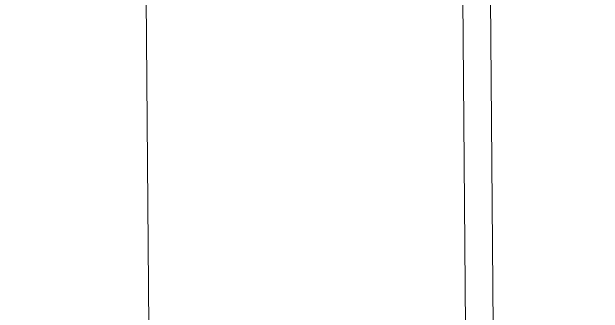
# Model space of a CAD drawing. Header units: millimetres. Extents: x -13069 to 207500, y -71366 to 56785.
# Drawn here: x 2682.36 to 2725.29, y 17633.22 to 17655.09 of the extents above; entities that cross this region are included whole.
import ezdxf

# ---------------------------------------------------------------- set-up
doc = ezdxf.new("R2010")
doc.units = ezdxf.units.MM
for name, color, linetype, lineweight in [('Потолки штриховка', 7, 'Continuous', 9), ('Стены отделка', 7, 'Continuous', 30), ('Стены штриховка', 7, 'Continuous', 9)]:
    doc.layers.add(name, color=color, linetype=linetype, lineweight=lineweight)

msp = doc.modelspace()

# ---------------------------------------------------------------- hatches: boundary and pattern name
at = {"layer": 'Потолки штриховка', "lineweight": 18}
h = msp.add_hatch(dxfattribs=at)
h.set_pattern_fill('FP_86', color=256, style=0, pattern_type=2)
h.set_pattern_definition([(45, (0, 0), (0, 635), [67.352, -381.661]), (0, (47.62, 47.62), (317.5, 317.5), [158.75, -476.25]), (315, (206.38, 47.62), (635, 0), [67.352, -381.661]), (225, (254, 0), (0, -635), [67.352, -381.661]), (0, (47.62, -47.62), (317.5, 317.5), [158.75, -476.25]), (315, (0, 0), (635, 0), [67.352, -381.661]), (90, (396.88, -79.38), (-317.5, 317.5), [158.75, -476.25]), (45, (396.88, 79.38), (0, 635), [67.352, -381.661]), (45, (444.5, -127), (0, 635), [67.352, -381.661]), (90, (492.12, -79.38), (-317.5, 317.5), [158.75, -476.25]), (315, (396.88, -79.38), (635, 0), [67.352, -381.661]), (315, (444.5, 127), (635, 0), [67.352, -381.661])])
h.paths.add_polyline_path([(2010.994, 17611.342), (2682.479, 17611.342), (2680.8, 17811.342), (169.763, 17811.342), (169.992, 17611.342), (1843.816, 17611.342)])
h.paths.add_polyline_path([(155.309, 17611.342), (159.992, 17611.342), (159.763, 17811.342), (152.669, 17811.342), (153.309, 17611.342)])
h.paths.add_polyline_path([(2695.098, 17611.342), (2715.48, 17611.342), (2713.801, 17811.342), (2690.8, 17811.342), (2692.479, 17611.342)])

# ---------------------------------------------------------------- linework, layer by layer
at = {"layer": 'Стены отделка', "lineweight": 9}
for p, q in [((2755.918, 12795.783), (2706.302, 18704.342)), ((2684.15, 18603.216), (2732.917, 12795.783))]:
    msp.add_line(p, q, dxfattribs=at)
at = {"layer": 'Стены штриховка'}
msp.add_line((2757.935, 12793.783), (2708.302, 18704.342), dxfattribs=at)

doc.saveas('drawing.dxf')
